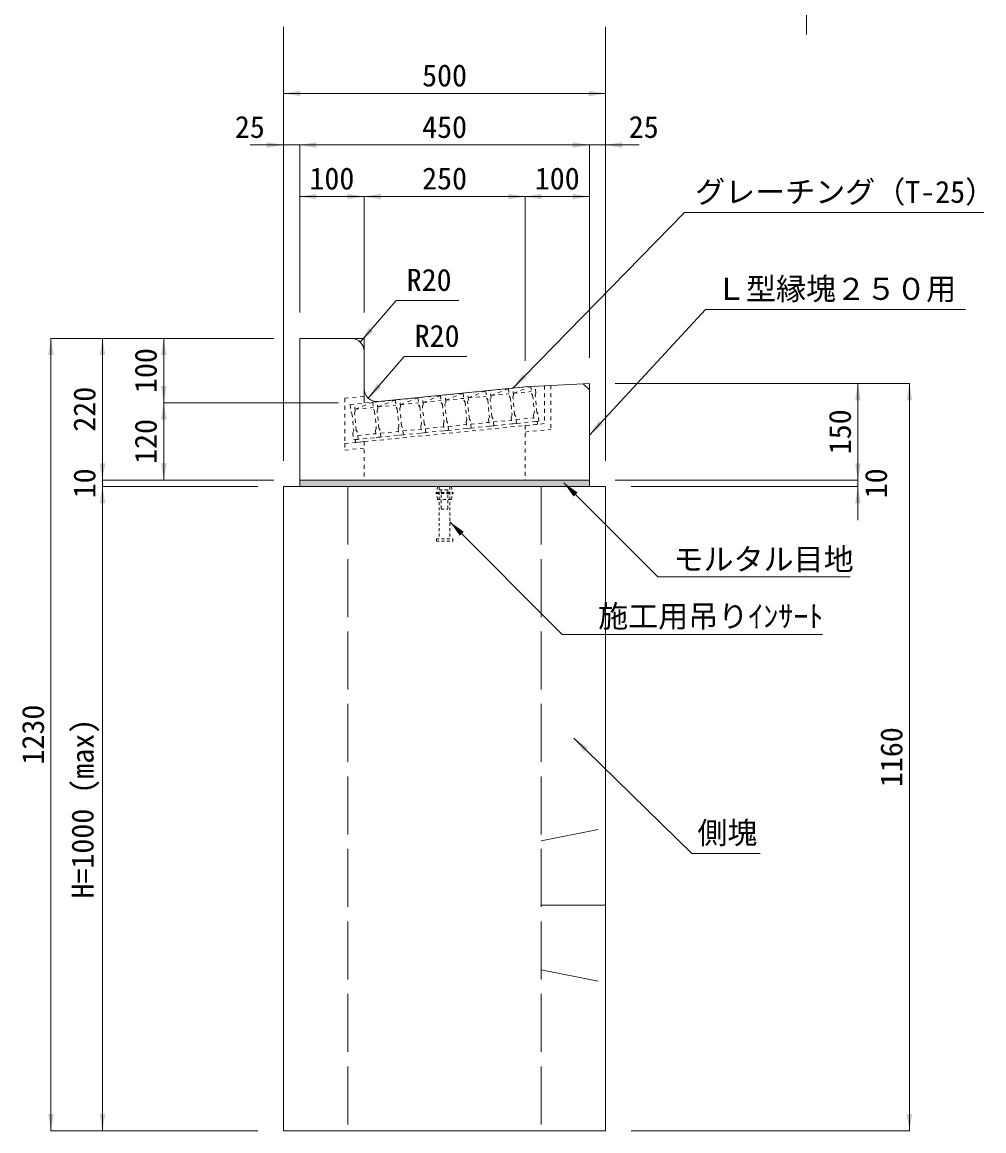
# Model space of a CAD drawing. Units: millimetres at full size. Extents: x 26939 to 38479, y -4931 to 4101.
# Drawn here: x 29168 to 30661, y -1050 to 671 of the extents above; entities that cross this region are included whole.
import ezdxf
from ezdxf.enums import TextEntityAlignment as Align

# ---------------------------------------------------------------- set-up
doc = ezdxf.new("R2010")
doc.units = ezdxf.units.MM
doc.header["$LTSCALE"] = 15
for name, pattern in [('DASHED', [7.5, 6, -1.5]), ('USER1', [0.8, 0.4, -0.4]), ('USER2', [0.54, 0.3, -0.24])]:
    doc.linetypes.add(name, pattern=pattern)
for name, color, linetype, lineweight in [('受枠', 3, 'DASHED', 9), ('寸法線', 7, 'Continuous', 9), ('補助線', 8, 'Continuous', 20), ('集水桝', 1, 'Continuous', 9), ('ｲﾝｻｰﾄ･ｱﾝｶｰ', 3, 'USER2', 5), ('ｸﾞﾚｰﾁﾝｸﾞ', 7, 'USER1', 9), ('ﾊｯﾁﾝｸﾞ', 8, 'USER1', 9)]:
    doc.layers.add(name, color=color, linetype=linetype, lineweight=lineweight)
doc.styles.add('ＭＳ ゴシック', font='')
doc.styles.get('ＭＳ ゴシック').set_extended_font_data('MS Gothic')

# ---------------------------------------------------------------- blocks, each defined once
blk = doc.blocks.new('filled_arrow')
at = {"color": 0, "linetype": 'Continuous', "lineweight": -2}
blk.add_solid([(7.5, 1.25), (0, 0), (7.5, -1.25)], dxfattribs=at)

msp = doc.modelspace()

# ---------------------------------------------------------------- hatches: boundary and pattern name
at = {"layer": 'ﾊｯﾁﾝｸﾞ'}
msp.add_hatch(color=256, dxfattribs=at).paths.add_polyline_path([(30049.08, -50.09), (30049.08, -40.09), (29599.08, -40.09), (29599.08, -50.09)])

# ---------------------------------------------------------------- linework, layer by layer
at = {"layer": '受枠', "linetype": 'USER1', "lineweight": 13}
for p, q in [((29979.08, 106.41), (29989.08, 106.91)), ((29979.08, 106.41), (29979.08, 47.61)), ((29989.08, 106.91), (29989.08, 38.56)), ((29949.08, 44.61), (29979.08, 47.61)), ((29949.08, 44.61), (29949.08, 34.56)), ((29949.08, 34.56), (29989.08, 38.56)), ((29669.08, 16.61), (29699.08, 19.61)), ((29699.08, 19.61), (29699.08, 9.56)), ((29669.08, 16.61), (29669.08, 6.56)), ((29669.08, 6.56), (29699.08, 9.56))]:
    msp.add_line(p, q, dxfattribs=at)
at = {"layer": '寸法線'}
for p, q in [((30385.95, 822.72), (30385.95, 651.72)), ((29574.08, 663.72), (29574.08, 560.1)), ((30074.08, 663.72), (30074.08, 560.1)), ((29574.08, 560.1), (30074.08, 560.1)), ((29574.08, -10.09), (29574.08, 560.1)), ((29574.08, 560.1), (30074.08, 560.1)), ((30074.08, -10.09), (30074.08, 560.1)), ((29522.08, 480.1), (29651.08, 480.1)), ((29574.08, -10.09), (29574.08, 480.1)), ((29599.08, 219.91), (29599.08, 480.1)), ((29599.08, 480.1), (30049.08, 480.1)), ((29599.08, 219.91), (29599.08, 480.1)), ((29997.08, 480.1), (30126.08, 480.1)), ((30049.08, 149.91), (30049.08, 480.1)), ((30049.08, 149.91), (30049.08, 480.1)), ((30074.08, -10.09), (30074.08, 480.1)), ((29599.08, 400.1), (29699.08, 400.1)), ((29599.08, 219.91), (29599.08, 400.1)), ((29699.08, 219.91), (29699.08, 400.1)), ((29699.08, 400.1), (29949.08, 400.1)), ((29699.08, 219.91), (29699.08, 400.1)), ((29949.08, 144.91), (29949.08, 400.1)), ((29949.08, 400.1), (30049.08, 400.1)), ((29949.08, 144.91), (29949.08, 400.1)), ((30049.08, 149.91), (30049.08, 400.1)), ((29212.83, 179.91), (29212.83, -1050.09)), ((29559.08, 179.91), (29212.83, 179.91)), ((29292.83, -40.09), (29292.83, 179.91)), ((29559.08, 179.91), (29292.83, 179.91)), ((29387.98, 79.91), (29387.98, 179.91)), ((29559.08, 179.91), (29387.98, 179.91)), ((30089.08, 109.91), (30465.95, 109.91)), ((30089.08, 109.91), (30545.95, 109.91)), ((30465.95, 109.91), (30465.95, -40.09)), ((30545.95, 109.91), (30545.95, -1050.09)), ((29387.98, -40.09), (29387.98, 79.91)), ((29659.08, 79.91), (29387.98, 79.91)), ((29659.08, 79.91), (29387.98, 79.91)), ((29292.83, -102.09), (29292.83, 11.91)), ((30465.95, 11.91), (30465.95, -102.09)), ((29559.08, -40.09), (29292.83, -40.09)), ((29559.08, -40.09), (29292.83, -40.09)), ((29534.08, -50.09), (29292.83, -50.09)), ((29292.83, -1050.09), (29292.83, -50.09)), ((29534.08, -50.09), (29292.83, -50.09)), ((29559.08, -40.09), (29387.98, -40.09)), ((30089.08, -40.09), (30465.95, -40.09)), ((30089.08, -40.09), (30465.95, -40.09)), ((30114.08, -50.09), (30465.95, -50.09)), ((29534.08, -1050.09), (29212.83, -1050.09)), ((29534.08, -1050.09), (29292.83, -1050.09)), ((30114.08, -1050.09), (30545.95, -1050.09))]:
    msp.add_line(p, q, dxfattribs=at)
for points in [[(29930.2, 102.52), (29948.38, 121.11), (30196.67, 375.19), (30661.49, 375.19)], [(29693.22, 174.05), (29710.19, 193.76), (29748.77, 238.58), (29845.99, 238.58)], [(30049.08, 29.91), (30066.73, 49), (30229.1, 224.65), (30632.93, 224.65)], [(29705.66, 87.18), (29722.62, 106.89), (29761.2, 151.71), (29858.42, 151.71)], [(30009.07, -44.08), (30155.28, -190.28), (30177.79, -190.28), (30453.89, -190.28)], [(29832.33, -104.87), (30006.93, -279.47), (30014.13, -279.47), (30410.84, -279.47)], [(30025.02, -440.48), (30043.6, -458.66), (30208.19, -619.66), (30314.41, -619.66)]]:
    msp.add_lwpolyline(points, dxfattribs=at)
at = {"layer": '補助線'}
for p, q in [((29679.08, 179.91), (29699.08, 179.91)), ((29699.08, 179.91), (29699.08, 159.91)), ((30039.1, 109.41), (30049.08, 109.91)), ((30049.08, 109.91), (30049.08, 99.91)), ((29699.08, 102.01), (29699.08, 79.91)), ((30074.08, -700.09), (29974.08, -700.09))]:
    msp.add_line(p, q, dxfattribs=at)
at = {"layer": '集水桝', "lineweight": 20}
for p, q in [((29599.08, 179.91), (29599.08, -40.09)), ((29599.08, 179.91), (29679.08, 179.91)), ((29699.08, 159.91), (29699.08, 102.01)), ((29721.07, 82.11), (29949.08, 104.91)), ((29949.08, 104.91), (30039.1, 109.41)), ((30039.1, 109.41), (30049.08, 99.91)), ((30049.08, 99.91), (30049.08, -40.09)), ((29574.08, -50.09), (29574.08, -1050.09)), ((29574.08, -50.09), (30074.08, -50.09)), ((29599.08, -40.09), (30049.08, -40.09)), ((29599.08, -40.09), (29599.08, -50.09)), ((30049.08, -40.09), (30049.08, -50.09)), ((30074.08, -50.09), (30074.08, -1050.09)), ((29574.08, -1050.09), (30074.08, -1050.09))]:
    msp.add_line(p, q, dxfattribs=at)
at = {"layer": '集水桝', "linetype": 'USER1', "lineweight": 13}
for p, q in [((29669.08, 86.96), (29702.84, 90.33)), ((29669.08, 86.96), (29669.08, 16.61)), ((29949.08, 44.61), (29949.08, -40.09)), ((29699.08, 19.61), (29699.08, -40.09))]:
    msp.add_line(p, q, dxfattribs=at)
at = {"layer": '集水桝', "linetype": 'DASHED', "lineweight": 15}
for p, q in [((29674.08, -50.09), (29674.08, -1050.09)), ((29974.08, -50.09), (29974.08, -1050.09)), ((29974.08, -600.09), (30074.08, -580.09)), ((29974.08, -800.09), (30074.08, -820.09))]:
    msp.add_line(p, q, dxfattribs=at)
at = {"layer": '集水桝', "lineweight": 20}
for centre, start, end in [((29679.08, 159.91), 0, 90), ((29719.08, 102.01), 180, 275.71059)]:
    msp.add_arc(centre, 20, start, end, dxfattribs=at)
at = {"layer": 'ｲﾝｻｰﾄ･ｱﾝｶｰ'}
for p, q in [((29813.33, -50.09), (29812.08, -59.34)), ((29813.33, -50.09), (29834.83, -50.09)), ((29815.83, -50.09), (29815.83, -131.09)), ((29832.33, -50.09), (29832.33, -131.09)), ((29834.83, -50.09), (29836.08, -59.34)), ((29810.83, -59.34), (29810.83, -60.84)), ((29810.83, -59.34), (29837.33, -59.34)), ((29810.83, -60.09), (29837.33, -60.09)), ((29810.83, -60.84), (29837.33, -60.84)), ((29813.33, -70.09), (29812.08, -60.84)), ((29815.83, -55.09), (29832.33, -55.09)), ((29818.83, -55.09), (29818.83, -85.09)), ((29829.33, -55.09), (29829.33, -85.09)), ((29834.83, -70.09), (29836.08, -60.84)), ((29837.33, -59.34), (29837.33, -60.84)), ((29813.33, -70.09), (29834.83, -70.09)), ((29818.83, -85.09), (29829.33, -85.09)), ((29811.33, -131.09), (29811.33, -135.09)), ((29811.33, -131.09), (29836.83, -131.09)), ((29811.33, -135.09), (29836.83, -135.09)), ((29836.83, -131.09), (29836.83, -135.09))]:
    msp.add_line(p, q, dxfattribs=at)
at = {"layer": 'ｸﾞﾚｰﾁﾝｸﾞ'}
for p, q in [((29677.36, 77.23), (29964.93, 105.99)), ((29931, 94.56), (29957.96, 105.29)), ((29957.96, 105.29), (29959.06, 94.35)), ((29966.02, 95.05), (29964.93, 105.99)), ((29755.38, 77), (29782.74, 87.77)), ((29782.74, 87.77), (29783.83, 76.83)), ((29790.8, 77.52), (29789.7, 88.47)), ((29790.5, 80.51), (29817.86, 91.28)), ((29817.86, 91.28), (29818.96, 80.34)), ((29825.92, 81.03), (29824.83, 91.98)), ((29825.62, 84.02), (29852.99, 94.8)), ((29825.62, 84.02), (29853.78, 86.84)), ((29852.99, 94.8), (29854.08, 83.85)), ((29861.05, 84.55), (29859.95, 95.49)), ((29860.75, 87.53), (29888.11, 98.31)), ((29860.75, 87.53), (29888.91, 90.35)), ((29888.11, 98.31), (29889.21, 87.36)), ((29889.21, 87.36), (29891, 84.53)), ((29894.98, 84.93), (29896.17, 88.06)), ((29896.17, 88.06), (29895.08, 99.01)), ((29895.87, 91.04), (29923.24, 101.82)), ((29895.87, 91.04), (29924.03, 93.86)), ((29923.24, 101.82), (29924.33, 90.88)), ((29924.33, 90.88), (29926.12, 88.04)), ((29926.12, 88.04), (29928.81, 61.17)), ((29930.1, 88.44), (29931.3, 91.57)), ((29932.79, 61.57), (29930.1, 88.44)), ((29931.3, 91.57), (29930.2, 102.52)), ((29931, 94.56), (29958.76, 97.33)), ((29959.06, 94.35), (29960.85, 91.51)), ((29960.85, 91.51), (29963.54, 64.65)), ((29964.83, 91.91), (29966.02, 95.05)), ((29967.52, 65.04), (29964.83, 91.91)), ((29677.36, 77.23), (29678.46, 66.29)), ((29685.42, 66.98), (29684.33, 77.93)), ((29685.13, 69.97), (29712.49, 80.75)), ((29685.13, 69.97), (29713.29, 72.79)), ((29712.49, 80.75), (29713.58, 69.8)), ((29713.58, 69.8), (29715.37, 66.97)), ((29719.35, 67.36), (29720.55, 70.5)), ((29720.55, 70.5), (29719.45, 81.44)), ((29720.25, 73.48), (29747.61, 84.26)), ((29720.25, 73.48), (29748.41, 76.3)), ((29747.61, 84.26), (29748.71, 73.31)), ((29748.71, 73.31), (29750.5, 70.48)), ((29750.5, 70.48), (29753.19, 43.61)), ((29754.48, 70.88), (29755.67, 74.01)), ((29757.17, 44.01), (29754.48, 70.88)), ((29755.67, 74.01), (29754.58, 84.96)), ((29755.38, 77), (29783.53, 79.81)), ((29783.83, 76.83), (29785.62, 73.99)), ((29785.62, 73.99), (29788.31, 47.12)), ((29789.6, 74.39), (29790.8, 77.52)), ((29792.29, 47.52), (29789.6, 74.39)), ((29790.5, 80.51), (29818.66, 83.32)), ((29818.96, 80.34), (29820.75, 77.5)), ((29820.75, 77.5), (29823.44, 50.64)), ((29824.73, 77.9), (29825.92, 81.03)), ((29827.42, 51.03), (29824.73, 77.9)), ((29854.08, 83.85), (29855.87, 81.01)), ((29855.87, 81.01), (29858.56, 54.15)), ((29859.85, 81.41), (29861.05, 84.55)), ((29862.54, 54.55), (29859.85, 81.41)), ((29891, 84.53), (29893.69, 57.66)), ((29897.67, 58.06), (29894.98, 84.93)), ((29678.46, 66.29), (29680.25, 63.45)), ((29680.25, 63.45), (29682.94, 36.59)), ((29684.23, 63.85), (29685.42, 66.98)), ((29686.92, 36.98), (29684.23, 63.85)), ((29715.37, 66.97), (29718.06, 40.1)), ((29722.04, 40.5), (29719.35, 67.36)), ((29858.56, 54.15), (29857.37, 51.01)), ((29864.33, 51.71), (29862.54, 54.55)), ((29865.43, 40.77), (29864.33, 51.71)), ((29893.69, 57.66), (29892.49, 54.53)), ((29892.49, 54.53), (29893.59, 43.58)), ((29899.46, 55.22), (29897.67, 58.06)), ((29900.55, 44.28), (29899.46, 55.22)), ((29899.95, 50.25), (29928.11, 53.06)), ((29928.81, 61.17), (29927.62, 58.04)), ((29927.62, 58.04), (29928.71, 47.09)), ((29934.58, 58.74), (29932.79, 61.57)), ((29935.68, 47.79), (29934.58, 58.74)), ((29935.08, 53.76), (29962.84, 56.54)), ((29963.54, 64.65), (29962.34, 61.51)), ((29962.34, 61.51), (29963.44, 50.57)), ((29969.31, 62.21), (29967.52, 65.04)), ((29970.4, 51.26), (29969.31, 62.21)), ((29682.94, 36.59), (29681.74, 33.45)), ((29685.32, 22.76), (29967.92, 51.01)), ((29968.36, 46.54), (29685.77, 18.28)), ((29688.71, 34.15), (29686.92, 36.98)), ((29718.06, 40.1), (29716.87, 36.96)), ((29716.87, 36.96), (29717.96, 26.02)), ((29723.83, 37.66), (29722.04, 40.5)), ((29724.93, 26.72), (29723.83, 37.66)), ((29724.33, 32.69), (29752.49, 35.5)), ((29753.19, 43.61), (29751.99, 40.48)), ((29751.99, 40.48), (29753.09, 29.53)), ((29758.96, 41.17), (29757.17, 44.01)), ((29760.05, 30.23), (29758.96, 41.17)), ((29759.45, 36.2), (29787.61, 39.01)), ((29788.31, 47.12), (29787.12, 43.99)), ((29787.12, 43.99), (29788.21, 33.04)), ((29794.08, 44.69), (29792.29, 47.52)), ((29795.18, 33.74), (29794.08, 44.69)), ((29794.58, 39.71), (29822.74, 42.53)), ((29823.44, 50.64), (29822.24, 47.5)), ((29822.24, 47.5), (29823.34, 36.56)), ((29823.34, 36.56), (29830.3, 37.25)), ((29829.21, 48.2), (29827.42, 51.03)), ((29830.3, 37.25), (29829.21, 48.2)), ((29829.7, 43.22), (29857.86, 46.04)), ((29857.37, 51.01), (29858.46, 40.07)), ((29858.46, 40.07), (29865.43, 40.77)), ((29864.83, 46.74), (29892.99, 49.55)), ((29893.59, 43.58), (29900.55, 44.28)), ((29928.71, 47.09), (29935.68, 47.79)), ((29963.44, 50.57), (29970.4, 51.26)), ((29967.92, 51.01), (29968.36, 46.54)), ((29681.74, 33.45), (29682.84, 22.51)), ((29682.84, 22.51), (29689.8, 23.2)), ((29685.77, 18.28), (29685.32, 22.76)), ((29689.8, 23.2), (29688.71, 34.15)), ((29689.21, 29.17), (29717.36, 31.99)), ((29717.96, 26.02), (29724.93, 26.72)), ((29753.09, 29.53), (29760.05, 30.23)), ((29788.21, 33.04), (29795.18, 33.74))]:
    msp.add_line(p, q, dxfattribs=at)

# ---------------------------------------------------------------- block references
at = {"layer": '寸法線', "xscale": 3.47, "yscale": 3.47}
for p in [(29574.08, 560.1), (29574.08, 560.1), (29599.08, 480.1), (29599.08, 480.1), (30074.08, 480.1), (29599.08, 400.1), (29699.08, 400.1), (29949.08, 400.1)]:
    msp.add_blockref('filled_arrow', p, dxfattribs=at)
for p, rotation in [((30074.08, 560.1), 180), ((30074.08, 560.1), 180), ((29574.08, 480.1), 180), ((30049.08, 480.1), 180), ((30049.08, 480.1), 180), ((29699.08, 400.1), 180), ((29949.08, 400.1), 180), ((30049.08, 400.1), 180), ((29693.22, 174.05), 49.3), ((29212.83, 179.91), 270), ((29292.83, 179.91), 270), ((29387.98, 179.91), 270), ((29930.2, 102.52), 45.7), ((29387.98, 79.91), 90), ((29705.66, 87.18), 49.3), ((30465.95, 109.91), 270), ((30545.95, 109.91), 270), ((29387.98, 79.91), 270), ((30049.08, 29.91), 47.2), ((29292.83, -40.09), 90), ((29292.83, -40.09), 90), ((29387.98, -40.09), 90), ((30465.95, -40.09), 90), ((30465.95, -40.09), 90), ((29292.83, -50.09), 270), ((29292.83, -50.09), 270), ((30009.07, -44.08), 315), ((30465.95, -50.09), 270), ((29832.33, -104.87), 315), ((30025.02, -440.48), 315.6), ((29212.83, -1050.09), 90), ((29292.83, -1050.09), 90), ((30545.95, -1050.09), 90)]:
    msp.add_blockref('filled_arrow', p, dxfattribs=dict(at, rotation=rotation))

# ---------------------------------------------------------------- texts
at = {"layer": '寸法線', "style": 'ＭＳ ゴシック'}
for s, p in [('500', (29824.08, 588.1)), ('500', (29824.08, 588.1)), ('25', (29521.7, 508.1)), ('450', (29824.08, 508.1)), ('25', (30133.35, 508.1)), ('100', (29649.08, 428.1)), ('250', (29824.08, 428.1)), ('100', (29999.08, 428.1))]:
    msp.add_text(s, height=34.18, dxfattribs=at).set_placement(p, align=Align.MIDDLE_CENTER)
for s, p in [('グレーチング（T-25）', (30213.11, 407.34)), ('R20', (29765.21, 270.73)), ('Ｌ型縁塊２５０用', (30245.54, 256.79)), ('R20', (29777.64, 183.86)), ('側塊', (30216.67, -587.51))]:
    msp.add_text(s, height=34.18, dxfattribs=at).set_placement(p, align=Align.MIDDLE_LEFT)
for s, p in [('100', (29359.98, 129.91)), ('220', (29264.83, 69.91)), ('120', (29359.98, 19.91)), ('150', (30437.95, 34.91)), ('10', (29264.83, -45.09)), ('10', (30493.95, -45.09)), ('1230', (29184.83, -435.09)), ('H=1000 (max)', (29261.82, -550.09)), ('1160', (30517.95, -470.09))]:
    msp.add_text(s, height=34.18, rotation=90, dxfattribs=at).set_placement(p, align=Align.MIDDLE_CENTER)
for s, p in [('モルタル目地', (30179.59, -145.8)), ('\u3000施工用吊りｲﾝｻｰﾄ', (30015.93, -234.26))]:
    msp.add_text(s, height=34.18, dxfattribs=at).set_placement(p, align=Align.TOP_LEFT)

doc.saveas('drawing.dxf')
